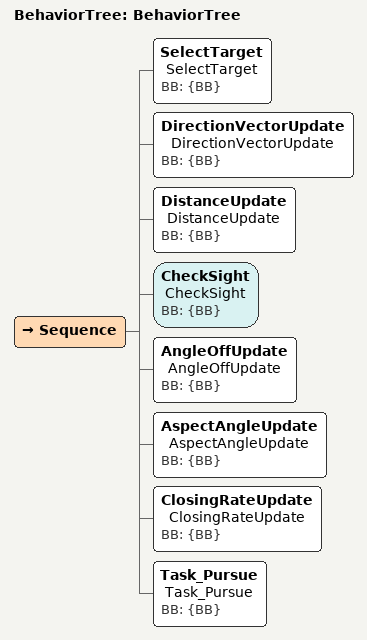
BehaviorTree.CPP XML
<root main_tree_to_execute="BehaviorTree">
  <BehaviorTree ID="BehaviorTree">
    <Sequence>
      <!-- 서비스 노드: 타겟 선택 및 정보 업데이트 -->
      <SelectTarget name="SelectTarget" BB="{BB}"/>
      <DirectionVectorUpdate name="DirectionVectorUpdate" BB="{BB}"/>
      <DistanceUpdate name="DistanceUpdate" BB="{BB}"/>
      <CheckSight name="CheckSight" BB="{BB}"/>
      <AngleOffUpdate name="AngleOffUpdate" BB="{BB}"/>
      <AspectAngleUpdate name="AspectAngleUpdate" BB="{BB}"/>
      <ClosingRateUpdate name="ClosingRateUpdate" BB="{BB}"/>

      <!-- Back to Basics: 단일 추종 태스크로 통일 -->
      <Task_Pursue name="Task_Pursue" BB="{BB}"/>
    </Sequence>
  </BehaviorTree>
</root>
